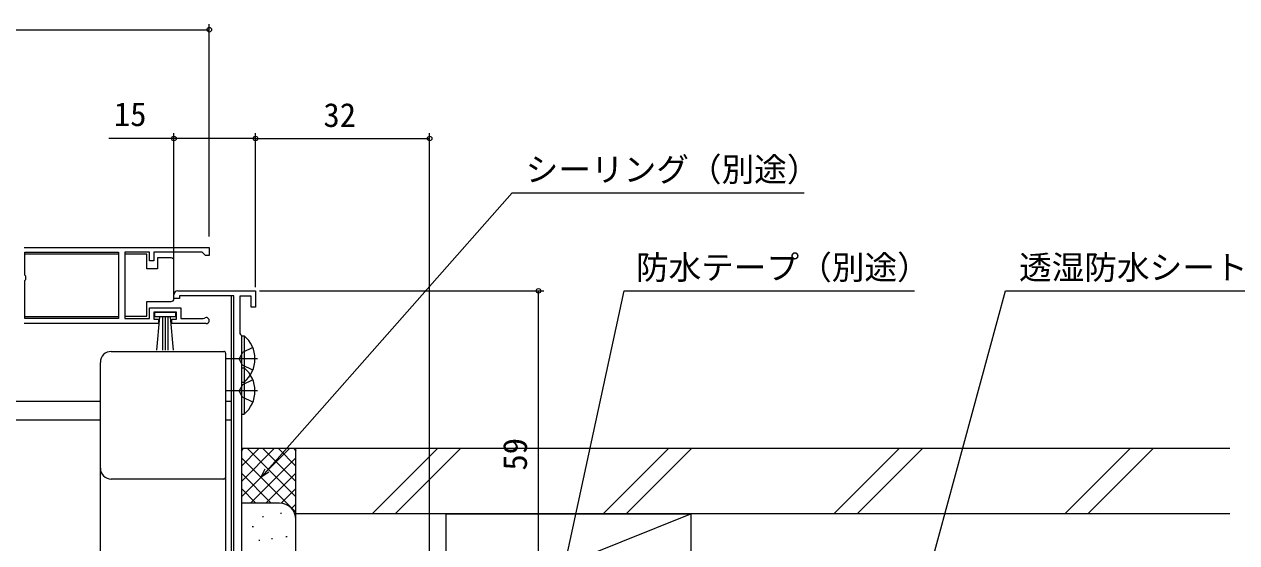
# Model space of a CAD drawing. Units: millimetres, scale not verified. Extents: x -693 to 693, y -1120 to 1122.
# Drawn here: x 356.9 to 579.7, y -777 to -681.7 of the extents above; entities that cross this region are included whole.
import ezdxf
from ezdxf.enums import TextEntityAlignment as Align

# ---------------------------------------------------------------- set-up
doc = ezdxf.new("R2010")
doc.units = ezdxf.units.MM
doc.header["$LTSCALE"] = 4
doc.linetypes.add('CHAIN2', pattern=[12, 9, -1, 1, -1])
doc.linetypes.add('DASHED3', pattern=[4, 3, -1])
for name, color, linetype, lineweight in [('0-2_YKK_ZWAK', 4, 'Continuous', 9), ('0-3_YKK_11', 2, 'Continuous', 9), ('0-4_YKK_12', 3, 'Continuous', 18), ('0-5_YKK_13', 3, 'Continuous', 9), ('0-8_YKK_A1', 6, 'Continuous', 9), ('0-9_YSS_KE', 7, 'Continuous', 9)]:
    doc.layers.add(name, color=color, linetype=linetype, lineweight=lineweight)
doc.styles.add('ＭＳ ゴシック', font='')
doc.styles.get('ＭＳ ゴシック').set_extended_font_data('MS Gothic')

msp = doc.modelspace()

# ---------------------------------------------------------------- linework, layer by layer
at = {"layer": '0-2_YKK_ZWAK'}
for p, q in [((381.356, -724.643), (381.356, -726.643)), ((383.856, -724.643), (381.356, -724.643)), ((381.356, -726.643), (379.356, -726.643)), ((379.356, -732.643), (383.856, -732.643)), ((384.356, -732.143), (384.356, -731.643)), ((381.217, -741.57), (381.753, -735.443)), ((382.253, -735.443), (382.253, -741.593)), ((382.753, -735.443), (382.753, -741.593)), ((383.253, -735.443), (383.253, -741.593)), ((384.289, -741.57), (383.753, -735.443)), ((396.753, -738.943), (396.753, -747.443)), ((396.753, -738.943), (397.262, -738.943)), ((397.262, -738.943), (397.262, -747.443)), ((372.853, -741.831), (393.553, -741.831)), ((396.753, -741.193), (396.753, -745.193)), ((370.853, -745.094), (370.853, -743.834)), ((393.853, -742.131), (393.853, -743.394)), ((396.753, -744.843), (396.753, -753.343)), ((396.753, -744.843), (397.262, -744.843)), ((397.262, -744.843), (397.262, -753.343)), ((396.753, -747.093), (396.753, -751.093)), ((396.753, -747.443), (397.262, -747.443)), ((396.753, -753.343), (397.262, -753.343)), ((370.853, -763.959), (370.853, -763.293)), ((370.853, -769.388), (370.853, -763.959)), ((370.853, -781.193), (370.853, -769.388)), ((393.853, -769.24), (393.853, -790.309))]:
    msp.add_line(p, q, dxfattribs=at)
at = {"layer": '0-2_YKK_ZWAK', "linetype": 'DASHED3'}
for p, q in [((398.849, -741.118), (396.943, -742.048)), ((396.943, -742.048), (396.334, -743.193)), ((396.943, -744.338), (396.334, -743.193)), ((398.849, -745.268), (396.943, -744.338)), ((396.943, -747.948), (396.334, -749.093)), ((398.849, -747.018), (396.943, -747.948)), ((396.943, -750.238), (396.334, -749.093)), ((398.849, -751.168), (396.943, -750.238))]:
    msp.add_line(p, q, dxfattribs=at)
at = {"layer": '0-2_YKK_ZWAK', "linetype": 'CHAIN2'}
for p, q in [((399.711, -743.193), (394.033, -743.193)), ((399.711, -749.093), (394.033, -749.093))]:
    msp.add_line(p, q, dxfattribs=at)
at = {"layer": '0-2_YKK_ZWAK'}
for points in [[(379.356, -726.643), (379.356, -723.943), (375.356, -723.943), (375.356, -735.343)], [(384.356, -731.643), (384.356, -725.643), (384.356, -725.143)], [(375.356, -735.343), (379.356, -735.343), (379.356, -732.643)], [(393.853, -743.394), (393.853, -743.395), (393.853, -743.395), (393.853, -743.396), (393.853, -743.397), (393.853, -743.398), (393.853, -743.399), (393.853, -743.4), (393.853, -743.401), (393.853, -743.402), (393.853, -743.404), (393.853, -743.405), (393.853, -743.407), (393.853, -743.408), (393.853, -743.41), (393.853, -743.411), (393.853, -743.413), (393.853, -743.415), (393.853, -743.417), (393.853, -743.419), (393.853, -743.421), (393.853, -743.423), (393.853, -743.425), (393.853, -743.427), (393.853, -743.43), (393.853, -743.432), (393.853, -743.435), (393.853, -743.437), (393.853, -743.44), (393.853, -743.443), (393.853, -743.445), (393.853, -743.448), (393.853, -743.451), (393.853, -743.454), (393.853, -743.457), (393.853, -743.46), (393.853, -743.463), (393.853, -743.467), (393.853, -743.47), (393.853, -743.474)], [(393.853, -743.474), (393.853, -743.477), (393.853, -743.481), (393.853, -743.484), (393.853, -743.488), (393.853, -743.492), (393.853, -743.496), (393.853, -743.499), (393.853, -743.503), (393.853, -743.508), (393.853, -743.512), (393.853, -743.516), (393.853, -743.52), (393.853, -743.525), (393.853, -743.529), (393.853, -743.533), (393.853, -743.538), (393.853, -743.543), (393.853, -743.547), (393.853, -743.552), (393.853, -743.557), (393.853, -743.562), (393.853, -743.567), (393.853, -743.572), (393.853, -743.577), (393.853, -743.582), (393.853, -743.587), (393.853, -743.593), (393.853, -743.598), (393.853, -743.603), (393.853, -743.609), (393.853, -743.614), (393.853, -743.62), (393.853, -743.626), (393.853, -743.631), (393.853, -743.637), (393.853, -743.643), (393.853, -743.649), (393.853, -743.655), (393.853, -743.661)], [(393.853, -743.661), (393.853, -743.667), (393.853, -743.673), (393.853, -743.679), (393.853, -743.686), (393.853, -743.692), (393.853, -743.698), (393.853, -743.705), (393.853, -743.711), (393.853, -743.718), (393.853, -743.725), (393.853, -743.731), (393.853, -743.738), (393.853, -743.745), (393.853, -743.752), (393.853, -743.759), (393.853, -743.766), (393.853, -743.773), (393.853, -743.78), (393.853, -743.788), (393.853, -743.795), (393.853, -743.802), (393.853, -743.81), (393.853, -743.817), (393.853, -743.825), (393.853, -743.832), (393.853, -743.84), (393.853, -743.848), (393.853, -743.856), (393.853, -743.863), (393.853, -743.871), (393.853, -743.879), (393.853, -743.887), (393.853, -743.895), (393.853, -743.903), (393.853, -743.911), (393.853, -743.919), (393.853, -743.928), (393.853, -743.936), (393.853, -743.944)], [(393.853, -743.944), (393.853, -743.952), (393.853, -743.961), (393.853, -743.969), (393.853, -743.978), (393.853, -743.986), (393.853, -743.995), (393.853, -744.003), (393.853, -744.012), (393.853, -744.021), (393.853, -744.03), (393.853, -744.038), (393.853, -744.047), (393.853, -744.056), (393.853, -744.065), (393.853, -744.074), (393.853, -744.083), (393.853, -744.092), (393.853, -744.101), (393.853, -744.11), (393.853, -744.12), (393.853, -744.129), (393.853, -744.138), (393.853, -744.148), (393.853, -744.157), (393.853, -744.166), (393.853, -744.176), (393.853, -744.185), (393.853, -744.195), (393.853, -744.205), (393.853, -744.214), (393.853, -744.224), (393.853, -744.234), (393.853, -744.244), (393.853, -744.253), (393.853, -744.263), (393.853, -744.273), (393.853, -744.283), (393.853, -744.293), (393.853, -744.303)], [(370.853, -746.394), (370.853, -746.177), (370.853, -745.961), (370.853, -745.744), (370.853, -745.527), (370.853, -745.311), (370.853, -745.094)], [(370.853, -754.844), (370.853, -754.627), (370.853, -754.41), (370.853, -754.194), (370.853, -753.977), (370.853, -753.76), (370.853, -753.543), (370.853, -753.327), (370.853, -753.11), (370.853, -752.893), (370.853, -752.677), (370.853, -752.46), (370.853, -752.243), (370.853, -752.027), (370.853, -751.81), (370.853, -751.593), (370.853, -751.377), (370.853, -751.16), (370.853, -750.943), (370.853, -750.727), (370.853, -750.51), (370.853, -750.293), (370.853, -750.077), (370.853, -749.86), (370.853, -749.643), (370.853, -749.427), (370.853, -749.21), (370.853, -748.993), (370.853, -748.777), (370.853, -748.56), (370.853, -748.344), (370.853, -748.127), (370.853, -747.91), (370.853, -747.694), (370.853, -747.477), (370.853, -747.26), (370.853, -747.044), (370.853, -746.827), (370.853, -746.61), (370.853, -746.394)], [(393.853, -744.303), (393.853, -744.313), (393.853, -744.323), (393.853, -744.334), (393.853, -744.344), (393.853, -744.354), (393.853, -744.364), (393.853, -744.374), (393.853, -744.385), (393.853, -744.395), (393.853, -744.405), (393.853, -744.416), (393.853, -744.426), (393.853, -744.436), (393.853, -744.447), (393.853, -744.457), (393.853, -744.468), (393.853, -744.478), (393.853, -744.489), (393.853, -744.499), (393.853, -744.51), (393.853, -744.52), (393.853, -744.531), (393.853, -744.542), (393.853, -744.552), (393.853, -744.563), (393.853, -744.574), (393.853, -744.585), (393.853, -744.595), (393.853, -744.606), (393.853, -744.617), (393.853, -744.628), (393.853, -744.639), (393.853, -744.65), (393.853, -744.661), (393.853, -744.672), (393.853, -744.682), (393.853, -744.693), (393.853, -744.704), (393.853, -744.715)], [(393.853, -744.715), (393.853, -744.727), (393.853, -744.738), (393.853, -744.749), (393.853, -744.76), (393.853, -744.771), (393.853, -744.782), (393.853, -744.793), (393.853, -744.804), (393.853, -744.815), (393.853, -744.827), (393.853, -744.838), (393.853, -744.849), (393.853, -744.86), (393.853, -744.872), (393.853, -744.883), (393.853, -744.894), (393.853, -744.905), (393.853, -744.917), (393.853, -744.928), (393.853, -744.939), (393.853, -744.951), (393.853, -744.962), (393.853, -744.973), (393.853, -744.985), (393.853, -744.996), (393.853, -745.007), (393.853, -745.019), (393.853, -745.03), (393.853, -745.041), (393.853, -745.053), (393.853, -745.064), (393.853, -745.076), (393.853, -745.087)], [(393.853, -745.087), (393.853, -745.204), (393.853, -745.32), (393.853, -745.437), (393.853, -745.554), (393.853, -745.671), (393.853, -745.787), (393.853, -745.904), (393.853, -746.021), (393.853, -746.138), (393.853, -746.254), (393.853, -746.371), (393.853, -746.488), (393.853, -746.605), (393.853, -746.721), (393.853, -746.838), (393.853, -746.955), (393.853, -747.072), (393.853, -747.188), (393.853, -747.305), (393.853, -747.422), (393.853, -747.539), (393.853, -747.655), (393.853, -747.772), (393.853, -747.889), (393.853, -748.006), (393.853, -748.122), (393.853, -748.239), (393.853, -748.356), (393.853, -748.473), (393.853, -748.589), (393.853, -748.706), (393.853, -748.823), (393.853, -748.94), (393.853, -749.056), (393.853, -749.173), (393.853, -749.29), (393.853, -749.407), (393.853, -749.523), (393.853, -749.64)], [(393.853, -749.64), (393.853, -749.757), (393.853, -749.874), (393.853, -749.99), (393.853, -750.107), (393.853, -750.224), (393.853, -750.341), (393.853, -750.457), (393.853, -750.574), (393.853, -750.691), (393.853, -750.808), (393.853, -750.924), (393.853, -751.041), (393.853, -751.158), (393.853, -751.275), (393.853, -751.391), (393.853, -751.508), (393.853, -751.625), (393.853, -751.742), (393.853, -751.858), (393.853, -751.975), (393.853, -752.092), (393.853, -752.209), (393.853, -752.325), (393.853, -752.442), (393.853, -752.559), (393.853, -752.676), (393.853, -752.792), (393.853, -752.909), (393.853, -753.026), (393.853, -753.143), (393.853, -753.259), (393.853, -753.376), (393.853, -753.493), (393.853, -753.61), (393.853, -753.726), (393.853, -753.843), (393.853, -753.96), (393.853, -754.076), (393.853, -754.193)], [(370.853, -763.293), (370.853, -763.077), (370.853, -762.86), (370.853, -762.644), (370.853, -762.427), (370.853, -762.21), (370.853, -761.994), (370.853, -761.777), (370.853, -761.56), (370.853, -761.344), (370.853, -761.127), (370.853, -760.91), (370.853, -760.694), (370.853, -760.477), (370.853, -760.26), (370.853, -760.044), (370.853, -759.827), (370.853, -759.61), (370.853, -759.394), (370.853, -759.177), (370.853, -758.96), (370.853, -758.744), (370.853, -758.527), (370.853, -758.31), (370.853, -758.094), (370.853, -757.877), (370.853, -757.66), (370.853, -757.444), (370.853, -757.227), (370.853, -757.01), (370.853, -756.794), (370.853, -756.577), (370.853, -756.36), (370.853, -756.144), (370.853, -755.927), (370.853, -755.71), (370.853, -755.494), (370.853, -755.277), (370.853, -755.06), (370.853, -754.844)], [(393.853, -754.193), (393.853, -754.31), (393.853, -754.427), (393.853, -754.543), (393.853, -754.66), (393.853, -754.777), (393.853, -754.894), (393.853, -755.01), (393.853, -755.127), (393.853, -755.244), (393.853, -755.361), (393.853, -755.477), (393.853, -755.594), (393.853, -755.711), (393.853, -755.828), (393.853, -755.944), (393.853, -756.061), (393.853, -756.178), (393.853, -756.295), (393.853, -756.411), (393.853, -756.528), (393.853, -756.645), (393.853, -756.762), (393.853, -756.878), (393.853, -756.995), (393.853, -757.112), (393.853, -757.229), (393.853, -757.345), (393.853, -757.462), (393.853, -757.579), (393.853, -757.696), (393.853, -757.812), (393.853, -757.929), (393.853, -758.046), (393.853, -758.163), (393.853, -758.279), (393.853, -758.396), (393.853, -758.513), (393.853, -758.63), (393.853, -758.746)], [(393.853, -758.746), (393.853, -758.863), (393.853, -758.98), (393.853, -759.097), (393.853, -759.213), (393.853, -759.33), (393.853, -759.447), (393.853, -759.564), (393.853, -759.68), (393.853, -759.797), (393.853, -759.914), (393.853, -760.031), (393.853, -760.147), (393.853, -760.264), (393.853, -760.381), (393.853, -760.498), (393.853, -760.614), (393.853, -760.731), (393.853, -760.848), (393.853, -760.965), (393.853, -761.081), (393.853, -761.198), (393.853, -761.315), (393.853, -761.432), (393.853, -761.548), (393.853, -761.665), (393.853, -761.782), (393.853, -761.899), (393.853, -762.015), (393.853, -762.132), (393.853, -762.249), (393.853, -762.366), (393.853, -762.482), (393.853, -762.599), (393.853, -762.716), (393.853, -762.833), (393.853, -762.949), (393.853, -763.066), (393.853, -763.183), (393.853, -763.299)], [(393.853, -763.299), (393.853, -763.311), (393.853, -763.322), (393.853, -763.334), (393.853, -763.345), (393.853, -763.356), (393.853, -763.368), (393.853, -763.379), (393.853, -763.39), (393.853, -763.402), (393.853, -763.413), (393.853, -763.424), (393.853, -763.436), (393.853, -763.447), (393.853, -763.458), (393.853, -763.469), (393.853, -763.481), (393.853, -763.492), (393.853, -763.503), (393.853, -763.514), (393.853, -763.526), (393.853, -763.537), (393.853, -763.548), (393.853, -763.559), (393.853, -763.57), (393.853, -763.581), (393.853, -763.592), (393.853, -763.604), (393.853, -763.615), (393.853, -763.626), (393.853, -763.637), (393.853, -763.648), (393.853, -763.659), (393.853, -763.67), (393.853, -763.681), (393.853, -763.692), (393.853, -763.703), (393.853, -763.714), (393.853, -763.724), (393.853, -763.735)], [(393.853, -763.735), (393.853, -763.746), (393.853, -763.757), (393.853, -763.768), (393.853, -763.779), (393.853, -763.79), (393.853, -763.8), (393.853, -763.811), (393.853, -763.822), (393.853, -763.833), (393.853, -763.843), (393.853, -763.854), (393.853, -763.865), (393.853, -763.875), (393.853, -763.886), (393.853, -763.896), (393.853, -763.907), (393.853, -763.918), (393.853, -763.928), (393.853, -763.939), (393.853, -763.949), (393.853, -763.96), (393.853, -763.97), (393.853, -763.98), (393.853, -763.991), (393.853, -764.001), (393.853, -764.011), (393.853, -764.021), (393.853, -764.031), (393.853, -764.042), (393.853, -764.052), (393.853, -764.062), (393.853, -764.072), (393.853, -764.082), (393.853, -764.092), (393.853, -764.102), (393.853, -764.112), (393.853, -764.121), (393.853, -764.131), (393.853, -764.141)], [(393.853, -764.141), (393.853, -764.151), (393.853, -764.16), (393.853, -764.17), (393.853, -764.18), (393.853, -764.189), (393.853, -764.199), (393.853, -764.208), (393.853, -764.218), (393.853, -764.227), (393.853, -764.237), (393.853, -764.246), (393.853, -764.255), (393.853, -764.265), (393.853, -764.274), (393.853, -764.283), (393.853, -764.292), (393.853, -764.302), (393.853, -764.311), (393.853, -764.32), (393.853, -764.329), (393.853, -764.338), (393.853, -764.347), (393.853, -764.356), (393.853, -764.365), (393.853, -764.373), (393.853, -764.382), (393.853, -764.391), (393.853, -764.399), (393.853, -764.408), (393.853, -764.417), (393.853, -764.425), (393.853, -764.434), (393.853, -764.442), (393.853, -764.45), (393.853, -764.458), (393.853, -764.467), (393.853, -764.475), (393.853, -764.483), (393.853, -764.491)], [(374.332, -765.289), (374.085, -765.29), (373.839, -765.29), (373.592, -765.29), (373.346, -765.29), (373.1, -765.29), (372.853, -765.291)], [(383.943, -765.287), (383.696, -765.287), (383.45, -765.287), (383.203, -765.287), (382.957, -765.287), (382.71, -765.287), (382.464, -765.286), (382.218, -765.286), (381.971, -765.286), (381.725, -765.286), (381.478, -765.286), (381.232, -765.286), (380.985, -765.286), (380.739, -765.286), (380.492, -765.287), (380.246, -765.287), (380, -765.287), (379.753, -765.287), (379.507, -765.287), (379.26, -765.287), (379.014, -765.287), (378.767, -765.287), (378.521, -765.287), (378.275, -765.287), (378.028, -765.287), (377.782, -765.287), (377.535, -765.287), (377.289, -765.287), (377.042, -765.288), (376.796, -765.288), (376.55, -765.288), (376.303, -765.288), (376.057, -765.288), (375.81, -765.288), (375.564, -765.288), (375.317, -765.289), (375.071, -765.289), (374.825, -765.289), (374.578, -765.289), (374.332, -765.289)], [(393.553, -765.293), (393.307, -765.292), (393.06, -765.292), (392.814, -765.292), (392.568, -765.292), (392.321, -765.292), (392.075, -765.291), (391.828, -765.291), (391.582, -765.291), (391.336, -765.291), (391.089, -765.291), (390.843, -765.29), (390.596, -765.29), (390.35, -765.29), (390.103, -765.29), (389.857, -765.29), (389.611, -765.29), (389.364, -765.289), (389.118, -765.289), (388.871, -765.289), (388.625, -765.289), (388.378, -765.289), (388.132, -765.289), (387.886, -765.288), (387.639, -765.288), (387.393, -765.288), (387.146, -765.288), (386.9, -765.288), (386.653, -765.288), (386.407, -765.288), (386.161, -765.288), (385.914, -765.287), (385.668, -765.287), (385.421, -765.287), (385.175, -765.287), (384.928, -765.287), (384.682, -765.287), (384.436, -765.287), (384.189, -765.287), (383.943, -765.287)], [(393.853, -764.491), (393.853, -764.499), (393.853, -764.507), (393.853, -764.515), (393.853, -764.523), (393.853, -764.53), (393.853, -764.538), (393.853, -764.546), (393.853, -764.553), (393.853, -764.561), (393.853, -764.568), (393.853, -764.576), (393.853, -764.583), (393.853, -764.59), (393.853, -764.598), (393.853, -764.605), (393.853, -764.612), (393.853, -764.619), (393.853, -764.626), (393.853, -764.633), (393.853, -764.64), (393.853, -764.647), (393.853, -764.654), (393.853, -764.66), (393.853, -764.667), (393.853, -764.674), (393.853, -764.68), (393.853, -764.687), (393.853, -764.693), (393.853, -764.7), (393.853, -764.706), (393.853, -764.712), (393.853, -764.719), (393.853, -764.725), (393.853, -764.731), (393.853, -764.737), (393.853, -764.743), (393.853, -764.749), (393.853, -764.755), (393.853, -764.76)], [(393.853, -764.76), (393.853, -764.766), (393.853, -764.772), (393.853, -764.777), (393.853, -764.783), (393.853, -764.788), (393.853, -764.794), (393.853, -764.799), (393.853, -764.804), (393.853, -764.81), (393.853, -764.815), (393.853, -764.82), (393.853, -764.825), (393.853, -764.83), (393.853, -764.834), (393.853, -764.839), (393.853, -764.844), (393.853, -764.848), (393.853, -764.853), (393.853, -764.857), (393.853, -764.862), (393.853, -764.866), (393.853, -764.87), (393.853, -764.875), (393.853, -764.879), (393.853, -764.883), (393.853, -764.887), (393.853, -764.891), (393.853, -764.895), (393.853, -764.898), (393.853, -764.902), (393.853, -764.906), (393.853, -764.909), (393.853, -764.913), (393.853, -764.916), (393.853, -764.92), (393.853, -764.923), (393.853, -764.926), (393.853, -764.929), (393.853, -764.932)], [(393.853, -764.932), (393.853, -764.935), (393.853, -764.938), (393.853, -764.941), (393.853, -764.944), (393.853, -764.947), (393.853, -764.949), (393.853, -764.952), (393.853, -764.954), (393.853, -764.957), (393.853, -764.959), (393.853, -764.962), (393.853, -764.964), (393.853, -764.966), (393.853, -764.968), (393.853, -764.97), (393.853, -764.972), (393.853, -764.974), (393.853, -764.975), (393.853, -764.977), (393.853, -764.979), (393.853, -764.98), (393.853, -764.982), (393.853, -764.983), (393.853, -764.985), (393.853, -764.986), (393.853, -764.987), (393.853, -764.988), (393.853, -764.989), (393.853, -764.99), (393.853, -764.991), (393.853, -764.992), (393.853, -764.992), (393.853, -764.993)], [(393.853, -764.993), (393.853, -765.657), (393.853, -769.24)]]:
    msp.add_lwpolyline(points, dxfattribs=at)
msp.add_lwpolyline([(384.653, -735.443), (380.853, -735.443), (380.853, -734.593), (384.653, -734.593)], close=True, dxfattribs=at)
for centre, radius, start, end in [((383.856, -725.143), 0.5, 0.00001, 90), ((383.856, -732.143), 0.5, 270, 359.99995), ((393.722, -743.193), 5.531, 309.79413, 50.20587), ((393.722, -749.093), 5.531, 309.79413, 50.20587), ((372.852, -763.292), 1.999, 180.03931, 270.03929), ((393.553, -764.993), 0.3, 269.96096, 359.96055)]:
    msp.add_arc(centre, radius, start, end, dxfattribs=at)
for centre, major_axis, start_param, end_param in [((372.853, -743.834), (0, -2.003), 3.1415927, 4.712389), ((393.553, -742.131), (0, -0.3), 1.5707963, 3.1415927)]:
    msp.add_ellipse(centre, major_axis=major_axis, ratio=0.998401, start_param=start_param, end_param=end_param, dxfattribs=at)
at = {"layer": '0-3_YKK_11'}
for p, q in [((356.953, -723.893), (374.153, -723.893)), ((356.953, -735.393), (374.153, -735.393)), ((301.603, -750.993), (370.853, -750.993)), ((393.853, -750.993), (394.853, -750.993)), ((301.603, -754.393), (370.853, -754.393)), ((393.853, -754.393), (394.853, -754.393))]:
    msp.add_line(p, q, dxfattribs=at)
msp.add_lwpolyline([(394.853, -731.593), (394.853, -750.993), (394.853, -790.693)], dxfattribs=at)
at = {"layer": '0-4_YKK_12'}
msp.add_line((578.378, -759.693), (406.753, -759.693), dxfattribs=at)
msp.add_lwpolyline([(578.378, -771.693), (406.753, -771.693), (406.753, -759.693)], dxfattribs=at)
at = {"layer": '0-5_YKK_13'}
for p, q in [((406.753, -759.693), (396.753, -759.693)), ((396.753, -768.551), (405.611, -759.693)), ((396.753, -765.723), (402.783, -759.693)), ((396.753, -762.894), (399.954, -759.693)), ((396.753, -760.066), (397.126, -759.693)), ((397.895, -759.693), (406.753, -768.551)), ((400.724, -759.693), (406.753, -765.723)), ((403.552, -759.693), (406.753, -762.894)), ((406.381, -759.693), (406.753, -760.066)), ((406.753, -772.693), (406.753, -759.693)), ((420.795, -771.693), (432.795, -759.693)), ((437.038, -759.693), (425.038, -771.693)), ((463.222, -771.693), (475.222, -759.693)), ((467.464, -771.693), (479.464, -759.693)), ((505.648, -771.693), (517.648, -759.693)), ((509.891, -771.693), (521.891, -759.693)), ((548.075, -771.693), (560.075, -759.693)), ((552.317, -771.693), (564.317, -759.693)), ((396.753, -761.38), (406.753, -771.38)), ((398.44, -769.693), (406.753, -761.38)), ((396.753, -764.208), (402.239, -769.693)), ((401.268, -769.693), (406.753, -764.208)), ((396.753, -767.037), (399.428, -769.711)), ((404.079, -769.711), (406.753, -767.037)), ((403.753, -769.693), (396.753, -769.693)), ((405.959, -770.66), (406.753, -769.865)), ((400.61, -772.189), (400.81, -772.189)), ((403.948, -771.521), (404.148, -771.521)), ((406.753, -784.693), (406.753, -772.693)), ((434.353, -789.693), (479.353, -771.693)), ((434.353, -771.693), (434.353, -789.693)), ((434.353, -771.693), (479.353, -771.693)), ((398.754, -774.02), (398.954, -774.02)), ((399.943, -776.528), (400.143, -776.528)), ((402.279, -776.195), (402.479, -776.195)), ((404.95, -775.861), (405.15, -775.861))]:
    msp.add_line(p, q, dxfattribs=at)
msp.add_lwpolyline([(479.353, -771.693), (479.353, -789.693), (434.353, -789.693)], dxfattribs=at)
msp.add_arc((403.753, -772.693), 3, 0, 90, dxfattribs=at)
at = {"layer": '0-8_YKK_A1'}
for p, q in [((390.853, -720.693), (390.853, -681.693)), ((233.35, -682.693), (390.853, -682.693)), ((384.353, -730.393), (384.353, -701.693)), ((399.353, -729.993), (399.353, -701.693)), ((399.353, -729.993), (399.353, -701.693)), ((431.353, -786.993), (431.353, -701.693)), ((399.353, -702.693), (431.353, -702.693)), ((400.053, -730.693), (452.353, -730.693)), ((451.353, -789.693), (451.353, -730.693))]:
    msp.add_line(p, q, dxfattribs=at)
for points in [[(399.353, -702.693), (384.353, -702.693), (372.373, -702.693)], [(400.339, -764.966), (401.464, -763.691), (446.494, -712.693), (500.194, -712.693)], [(454.516, -788.693), (454.876, -787.032), (467.066, -730.693), (520.446, -730.693)], [(521.433, -788.693), (521.878, -787.053), (537.152, -730.693), (602.372, -730.693)], [(401.806, -763.993), (400.339, -764.966), (401.123, -763.39)]]:
    msp.add_lwpolyline(points, dxfattribs=at)
for centre in [(390.853, -682.693), (384.353, -702.693), (399.353, -702.693), (399.353, -702.693), (431.353, -702.693), (451.353, -730.693)]:
    msp.add_circle(centre, 0.425, dxfattribs=at)
at = {"layer": '0-9_YSS_KE'}
msp.add_line((356.953, -723.593), (374.153, -723.593), dxfattribs=at)
for points in [[(356.853, -722.693), (390.853, -722.693), (390.853, -724.193), (390.153, -724.193), (389.853, -723.893), (389.553, -723.593), (380.653, -723.593), (380.653, -725.193), (379.853, -725.193), (379.853, -723.593), (375.353, -723.593), (375.353, -735.793), (379.853, -735.793), (379.853, -733.793), (385.653, -733.793), (385.653, -735.793), (389.756, -735.793), (389.949, -735.723)], [(385.053, -730.693), (399.353, -730.693), (399.353, -733.693), (398.553, -733.693), (398.553, -731.693), (396.453, -731.693), (396.453, -738.506), (396.603, -738.7), (396.753, -738.893), (396.753, -787.693)], [(395.353, -790.693), (395.353, -731.593), (385.353, -731.593), (385.353, -732.093), (384.353, -732.093), (384.353, -731.393)], [(390.303, -736.693), (383.953, -736.693), (383.953, -735.893), (384.853, -735.893), (384.853, -734.593), (380.653, -734.593), (380.653, -735.893), (381.553, -735.893), (381.553, -736.693), (356.853, -736.693)]]:
    msp.add_lwpolyline(points, dxfattribs=at)
msp.add_lwpolyline([(356.953, -723.593), (374.153, -723.593), (374.153, -735.793), (356.953, -735.793), (356.953, -728.793), (357.153, -728.593), (357.153, -727.993), (356.953, -727.793)], close=True, dxfattribs=at)
for centre, radius, start, end in [((385.053, -731.393), 0.7, 90.00001, 179.99999), ((390.303, -736.143), 0.55, 270.00003, 130.11918)]:
    msp.add_arc(centre, radius, start, end, dxfattribs=at)

# ---------------------------------------------------------------- texts
at = {"layer": '0-8_YKK_A1', "style": 'ＭＳ ゴシック'}
for s, p in [('15', (373.333, -701.733)), ('32', (411.833, -701.893)), ('シーリング（別途）', (448.994, -711.893)), ('防水テープ（別途）', (469.246, -729.893)), ('透湿防水シート（別途）', (539.652, -729.893))]:
    msp.add_text(s, height=4.399, dxfattribs=at).set_placement(p, align=Align.BOTTOM_LEFT)
msp.add_text('59', height=4.399, rotation=90, dxfattribs=at).set_placement((450.553, -763.713), align=Align.BOTTOM_LEFT)

doc.saveas('drawing.dxf')
